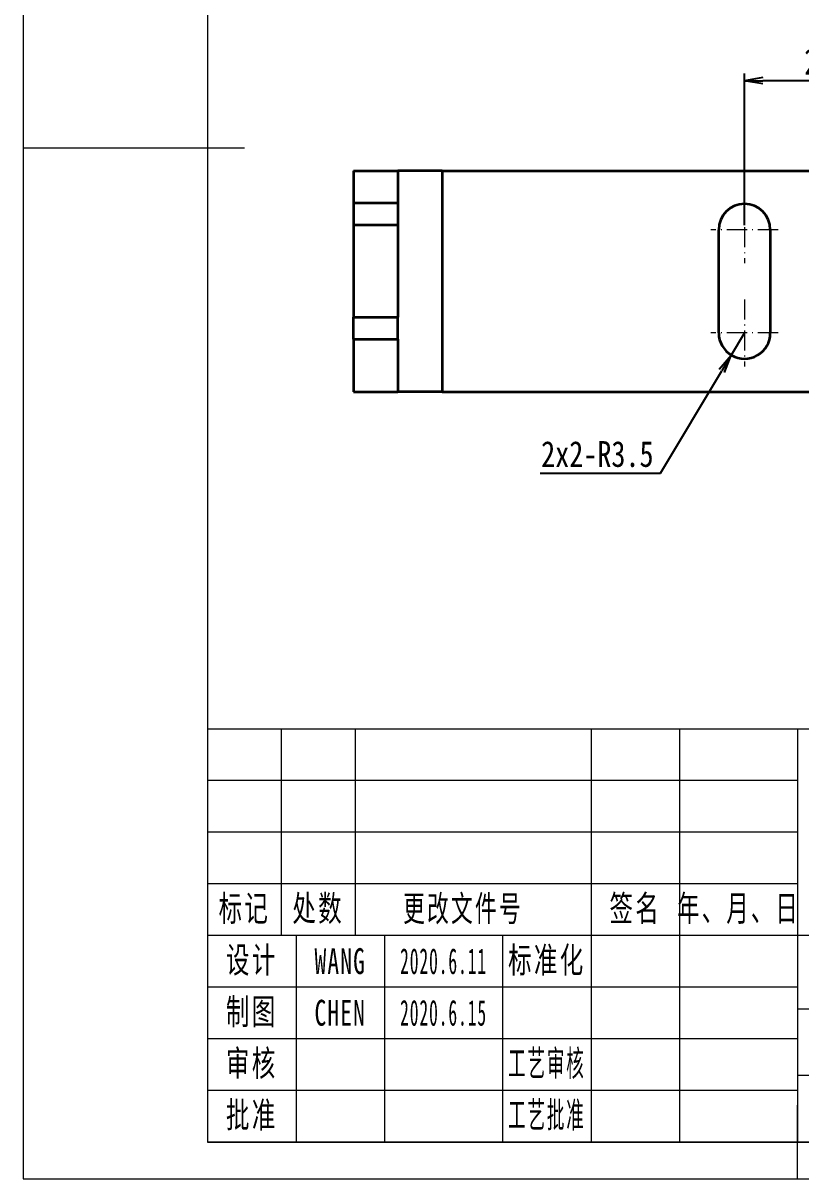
# Model space of a CAD drawing. Header units: millimetres. Extents: x -15766 to 80009, y -9701 to 15159.
# Drawn here: x -12545.3 to -12439.8, y 2838.5 to 2995.2 of the extents above; entities that cross this region are included whole.
import ezdxf

# ---------------------------------------------------------------- set-up
doc = ezdxf.new("R2010")
doc.units = ezdxf.units.MM
for name, pattern in [('CENTER-HOKUTO_1', [16, 13, -1, 1, -1]), ('DASHDOT', [18.5, 12, -3, 0.5, -3]), ('DASHED', [15, 12, -3]), ('HIDDEN-HOKUTO_1', [2, 1, -1])]:
    doc.linetypes.add(name, pattern=pattern)
doc.layers.get('DEFPOINTS').update_dxf_attribs({"lineweight": 18})
for name, color, linetype, lineweight in [('AM_7', 2, 'CENTER-HOKUTO_1', 18), ('AM_HID', 1, 'HIDDEN-HOKUTO_1', 18), ('AM_VIS', 7, 'Continuous', 18), ('CDRAFT0', 7, 'Continuous', 18), ('word_dim', 9, 'Continuous', 18), ('尺寸线层', 3, 'Continuous', 18), ('粗实线层_1', 7, 'Continuous', 15), ('细实线层', 7, 'Continuous', 18)]:
    doc.layers.add(name, color=color, linetype=linetype, lineweight=lineweight)
doc.styles.add('DIM', font='', dxfattribs={"width": 0.8})
doc.styles.add('UserTxtStyle1', font='', dxfattribs={"width": 0.618357})
doc.styles.add('UserTxtStyle2', font='', dxfattribs={"width": 0.634692})
doc.styles.add('标准', font='', dxfattribs={"width": 0.667})
doc.styles.get('DIM').set_extended_font_data('NSimSun')
doc.styles.get('UserTxtStyle1').set_extended_font_data('宋体')
doc.styles.get('UserTxtStyle2').set_extended_font_data('宋体')
doc.styles.get('标准').set_extended_font_data('宋体')
doc.dimstyles.new('1-1$0', dxfattribs={"dimtxt": 3.5, "dimasz": 2.5, "dimexe": 1, "dimexo": 0.625, "dimgap": 0.8, "dimtad": 1, "dimdsep": 46, "dimtxsty": 'DIM', "dimblk": 'OPEN', "dimcen": 0, "dimdle": 5, "dimclrd": 256, "dimclre": 256, "dimclrt": 3, "dimazin": 3, "dimtfac": 0.5, "dimtmove": 0, "dimatfit": 3, "dimldrblk": 'OPEN', "dimfxl": 0, "dimtolj": 1, "dimarcsym": 0})
doc.dimstyles.new('1-1$4', dxfattribs={"dimtxt": 3.5, "dimasz": 2.5, "dimexe": 1, "dimexo": 0.625, "dimgap": 0.8, "dimtad": 1, "dimtih": 1, "dimtoh": 1, "dimzin": 12, "dimdsep": 46, "dimtxsty": 'DIM', "dimblk": 'OPEN', "dimcen": 0, "dimdle": 5, "dimclrd": 256, "dimclre": 256, "dimclrt": 3, "dimazin": 3, "dimtfac": 0.5, "dimtmove": 0, "dimatfit": 3, "dimldrblk": 'OPEN', "dimfxl": 0, "dimtolj": 1, "dimarcsym": 0})

# ---------------------------------------------------------------- blocks, each defined once
blk = doc.blocks.new('*X1569')
at = {"layer": 'CDRAFT0'}
blk.add_lwpolyline([(0, 0), (210, 0), (210, 297), (0, 297), (0, 0)], dxfattribs=at)
at = {"layer": '粗实线层_1'}
for p, q in [((25, 292), (25, 5)), ((0, 139.83), (30, 139.83)), ((105, 0), (105, 10)), ((25, 5), (205, 5))]:
    blk.add_line(p, q, dxfattribs=at)
blk = doc.blocks.new('_OPEN')
at = {"color": 0, "linetype": 'ByBlock', "lineweight": -2}
for p, q in [((-1, 0.166667), (0, 0)), ((-1, -0.166667), (0, 0)), ((0, 0), (-1, 0))]:
    blk.add_line(p, q, dxfattribs=at)
blk = doc.blocks.new('*D1623')
at = {"layer": 'DEFPOINTS', "color": 0, "transparency": 16777216}
for p in [(-12447.47, 2987.39), (-12447.47, 2967.19), (-12427.47, 2967.19)]:
    blk.add_point(p, dxfattribs=at)
at = {"layer": 'word_dim', "linetype": 'Continuous', "lineweight": -2, "transparency": 16777216}
for p, q in [((-12447.47, 2967.82), (-12447.47, 2988.39)), ((-12429.97, 2987.39), (-12444.97, 2987.39)), ((-12427.47, 2967.82), (-12427.47, 2988.39))]:
    blk.add_line(p, q, dxfattribs=at)
at = {"layer": 'word_dim', "lineweight": -2, "transparency": 16777216, "xscale": 2.5, "yscale": 2.5, "zscale": 2.5, "rotation": 180}
blk.add_blockref('_OPEN', (-12447.47, 2987.39), dxfattribs=at)
at = {"layer": 'word_dim', "lineweight": -2, "transparency": 16777216, "xscale": 2.5, "yscale": 2.5, "zscale": 2.5}
blk.add_blockref('_OPEN', (-12427.47, 2987.39), dxfattribs=at)
at = {"layer": 'word_dim', "color": 3, "transparency": 16777216, "insert": (-12437.47, 2989.94), "char_height": 3.5, "attachment_point": 5, "style": 'DIM'}
blk.add_mtext('\\A1;20', dxfattribs=at)
blk = doc.blocks.new('*D1624')
at = {"layer": 'DEFPOINTS', "color": 0, "transparency": 16777216}
for p in [(-12447.47, 2953.19), (-12449.27, 2950.19)]:
    blk.add_point(p, dxfattribs=at)
at = {"layer": 'word_dim', "linetype": 'Continuous', "lineweight": -2, "transparency": 16777216}
for p, q in [((-12447.47, 2953.19), (-12449.27, 2950.19)), ((-12458.84, 2934.2), (-12450.55, 2948.05)), ((-12475.16, 2934.2), (-12458.84, 2934.2))]:
    blk.add_line(p, q, dxfattribs=at)
at = {"layer": 'word_dim', "lineweight": -2, "transparency": 16777216, "xscale": 2.5, "yscale": 2.5, "zscale": 2.5, "rotation": 59.09154597553102}
blk.add_blockref('_OPEN', (-12449.27, 2950.19), dxfattribs=at)
at = {"layer": 'word_dim', "color": 3, "transparency": 16777216, "insert": (-12467.42, 2936.75), "char_height": 3.5, "attachment_point": 5, "style": 'DIM'}
blk.add_mtext('\\A1;2x2-R3.5', dxfattribs=at)

msp = doc.modelspace()

# ---------------------------------------------------------------- linework, layer by layer
at = {"layer": 'AM_7', "color": 2, "linetype": 'DASHDOT', "lineweight": 13, "ltscale": 0.227502}
for p, q in [((-12447.46806, 2971.74333), (-12447.46806, 2962.64323)), ((-12442.91801, 2967.19328), (-12452.01811, 2967.19328)), ((-12447.46806, 2957.74333), (-12447.46806, 2948.64323)), ((-12442.91801, 2953.19328), (-12452.01811, 2953.19328))]:
    msp.add_line(p, q, dxfattribs=at)
at = {"layer": 'AM_HID', "color": 1, "linetype": 'DASHED', "lineweight": 13}
msp.add_line((-12488.46806, 2975.19328), (-12488.46806, 2945.19328), dxfattribs=at)
at = {"layer": 'AM_VIS', "color": 7, "lineweight": 35, "ltscale": 0.15}
for p, q in [((-12500.46806, 2975.19328), (-12494.46806, 2975.19328)), ((-12488.46806, 2975.19328), (-12494.46806, 2975.19328)), ((-12500.46806, 2970.83488), (-12494.46806, 2970.83488)), ((-12500.46806, 2967.83488), (-12494.46806, 2967.83488)), ((-12500.46806, 2955.33488), (-12494.46806, 2955.33488)), ((-12500.46806, 2952.33488), (-12494.46806, 2952.33488)), ((-12500.46806, 2945.19328), (-12494.46806, 2945.19328)), ((-12488.46806, 2945.19328), (-12494.46806, 2945.19328))]:
    msp.add_line(p, q, dxfattribs=at)
at = {"layer": 'AM_VIS', "color": 7, "lineweight": 35, "ltscale": 0.10896}
for p, q in [((-12500.46806, 2975.19328), (-12500.46806, 2970.83488)), ((-12494.46806, 2975.19328), (-12494.46806, 2970.83488))]:
    msp.add_line(p, q, dxfattribs=at)
at = {"layer": 'AM_VIS', "color": 7, "lineweight": 35}
for p, q in [((-12488.46806, 2975.19328), (-12488.46806, 2945.19328)), ((-12488.46806, 2975.19328), (-12417.46806, 2975.19328)), ((-12488.46806, 2945.19328), (-12417.46806, 2945.19328))]:
    msp.add_line(p, q, dxfattribs=at)
at = {"layer": 'AM_VIS', "color": 7, "lineweight": 35, "ltscale": 0.075}
for p, q in [((-12500.46806, 2970.83488), (-12500.46806, 2967.83488)), ((-12494.46806, 2970.83488), (-12494.46806, 2967.83488)), ((-12500.46806, 2952.33488), (-12500.46806, 2955.33488)), ((-12494.46806, 2952.33488), (-12494.46806, 2955.33488))]:
    msp.add_line(p, q, dxfattribs=at)
at = {"layer": 'AM_VIS', "color": 7, "lineweight": 35, "ltscale": 0.3125}
for p, q in [((-12500.46806, 2967.83488), (-12500.46806, 2955.33488)), ((-12494.46806, 2967.83488), (-12494.46806, 2955.33488))]:
    msp.add_line(p, q, dxfattribs=at)
at = {"layer": 'AM_VIS', "color": 7, "lineweight": 35, "ltscale": 0.35}
for p, q in [((-12450.96806, 2953.19328), (-12450.96806, 2967.19328)), ((-12443.96806, 2967.19328), (-12443.96806, 2953.19328))]:
    msp.add_line(p, q, dxfattribs=at)
at = {"layer": 'AM_VIS', "color": 7, "lineweight": 35, "ltscale": 0.17854}
for p, q in [((-12500.46806, 2952.33488), (-12500.46806, 2945.19328)), ((-12494.46806, 2952.33488), (-12494.46806, 2945.19328))]:
    msp.add_line(p, q, dxfattribs=at)
at = {"layer": 'AM_VIS', "color": 7, "lineweight": 35}
for centre, start, end in [((-12447.46806, 2967.19328), 0.0000017, 179.999995), ((-12447.46806, 2953.19328), 179.999995, 0.0000017)]:
    msp.add_arc(centre, 3.5, start, end, dxfattribs=at)
at = {"layer": '粗实线层_1'}
for p, q in [((-12340.27127, 2899.48453), (-12520.27127, 2899.48453)), ((-12520.27127, 2899.48453), (-12520.27127, 2843.48453)), ((-12440.27127, 2899.48453), (-12440.27127, 2843.48453)), ((-12390.27127, 2871.48453), (-12520.27127, 2871.48453)), ((-12480.27127, 2871.48453), (-12480.27127, 2843.48453)), ((-12440.27127, 2864.48453), (-12520.27127, 2864.48453)), ((-12440.27127, 2857.48453), (-12520.27127, 2857.48453)), ((-12390.27127, 2852.48453), (-12440.27127, 2852.48453)), ((-12440.27127, 2850.48453), (-12520.27127, 2850.48453)), ((-12340.27127, 2843.48453), (-12520.27127, 2843.48453))]:
    msp.add_line(p, q, dxfattribs=at)
at = {"layer": '细实线层'}
for p, q in [((-12510.27127, 2899.48453), (-12510.27127, 2871.48453)), ((-12500.27127, 2899.48453), (-12500.27127, 2871.48453)), ((-12468.27127, 2899.48453), (-12468.27127, 2843.48453)), ((-12456.27127, 2899.48453), (-12456.27127, 2843.48453)), ((-12440.27127, 2892.48453), (-12520.27127, 2892.48453)), ((-12440.27127, 2885.48453), (-12520.27127, 2885.48453)), ((-12440.27127, 2878.48453), (-12520.27127, 2878.48453)), ((-12508.27127, 2871.48453), (-12508.27127, 2843.48453)), ((-12496.27127, 2871.48453), (-12496.27127, 2843.48453)), ((-12390.27127, 2861.48453), (-12440.27127, 2861.48453))]:
    msp.add_line(p, q, dxfattribs=at)

# ---------------------------------------------------------------- block references
at = {"layer": 'AM_VIS'}
msp.add_blockref('*X1569', (-12545.27127, 2838.48453), dxfattribs=at)

# ---------------------------------------------------------------- texts
at = {"layer": '尺寸线层', "char_height": 3.5, "attachment_point": 5, "line_spacing_factor": 1.15057}
for s, insert, width, style in [('\\T1.1;标记', (-12515.27127, 2874.98453), 18, '标准'), ('\\T1.1;处数', (-12505.27127, 2874.98453), 18, '标准'), ('\\T1.1;更改文件号', (-12485.63786, 2874.96053), 30, 'UserTxtStyle1'), ('\\T1.1;签名', (-12462.27127, 2874.98453), 22, '标准'), ('\\T1.1;年、月、日', (-12448.27127, 2874.98453), 30, 'UserTxtStyle2'), ('\\T1.1;设计', (-12514.27127, 2867.98453), 22, '标准'), ('{\\T1.1;WANG}', (-12502.27127, 2867.98453), 22, '标准'), ('{\\W0.5;\\T1.1;2020.6.11}', (-12488.27127, 2867.98453), 16, '标准'), ('\\T1.1;标准化', (-12474.27127, 2867.98453), 22, '标准'), ('\\T1.1;制图', (-12514.27127, 2860.98453), 22, '标准'), ('{\\T1.1;CHEN}', (-12502.27127, 2860.98453), 22, '标准'), ('{\\W0.5;\\T1.1;2020.6.15}', (-12488.27127, 2860.98453), 16, '标准'), ('\\T1.1;审核', (-12514.27127, 2853.98453), 22, '标准'), ('{\\W0.5;\\T1.1;工艺审核}', (-12474.27127, 2853.98453), 22, '标准'), ('{\\T1.1;批准}', (-12514.27127, 2846.98453), 22, '标准'), ('{\\W0.5;\\T1.1;工艺批准}', (-12474.27127, 2846.98453), 22, '标准')]:
    msp.add_mtext(s, dxfattribs=dict(at, insert=insert, width=width, style=style))

# ---------------------------------------------------------------- dimensions: what is measured, and where the dimension line sits
at = {"layer": 'word_dim', "color": 3, "true_color": 0x00ff00}
dim = msp.add_linear_dim(base=(-12447.46806, 2987.38695), p1=(-12427.46806, 2967.19328), p2=(-12447.46806, 2967.19328), dimstyle='1-1$0', dxfattribs=at)
dim.commit()
dim.dimension.update_dxf_attribs({"geometry": '*D1623', "text_midpoint": (-12437.46806, 2989.93695)})
dim = msp.add_radius_dim(center=(-12447.46806, 2953.19328), mpoint=(-12449.2659, 2950.19031), dimstyle='1-1$4', override={"dimpost": '2x2-R<>'}, dxfattribs=at)
dim.commit()
dim.dimension.update_dxf_attribs({"geometry": '*D1624', "text_midpoint": (-12467.4237, 2934.19588), "dimtype": 164})

doc.saveas('drawing.dxf')
